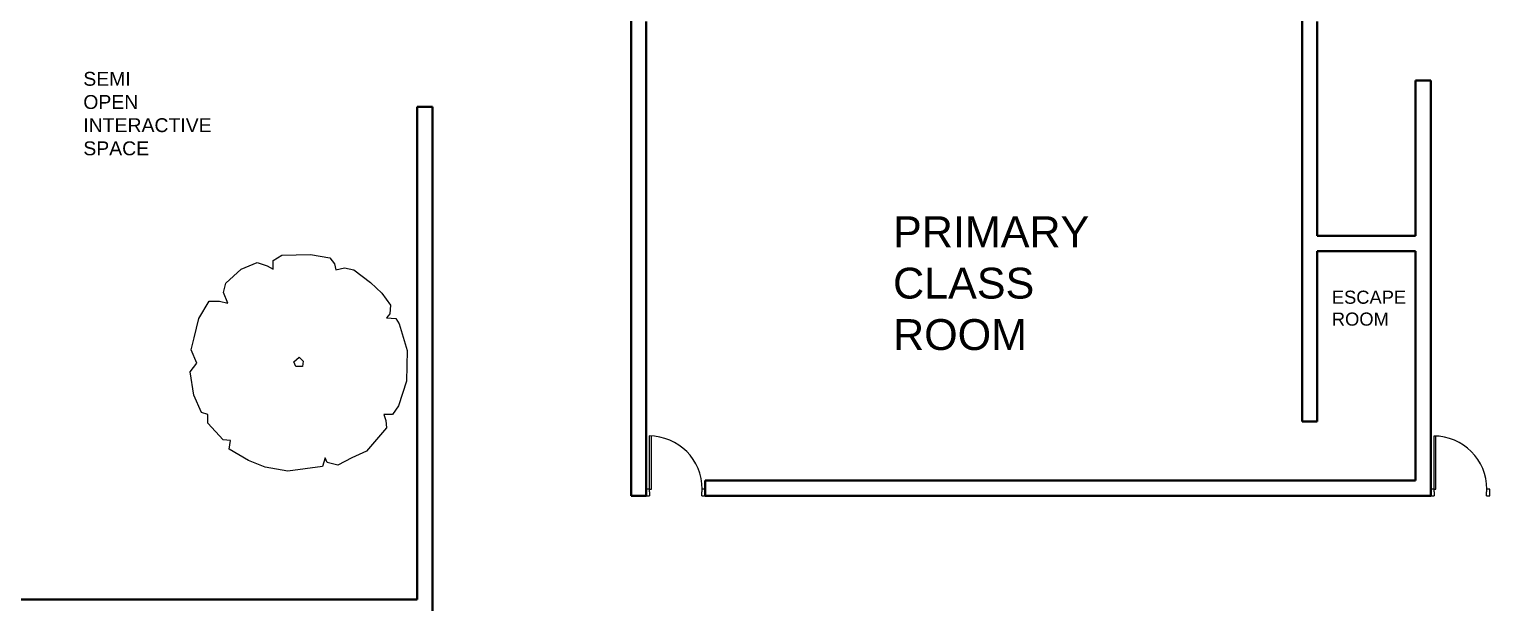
# Model space of a CAD drawing. Header units: inches. Extents: x 24 to 210, y -18 to 73.
# Drawn here: x 49.79 to 72.06, y 12.54 to 21.28 of the extents above; entities that cross this region are included whole.
import ezdxf

# ---------------------------------------------------------------- set-up
doc = ezdxf.new("R2010")
doc.units = ezdxf.units.IN
doc.header["$MEASUREMENT"] = 0
doc.layers.add('door space', color=1, linetype='Continuous')
doc.layers.add('TEXT', color=141, linetype='Continuous')
doc.layers.add('WALL', color=2, linetype='Continuous', lineweight=40)
doc.styles.get("Standard").update_dxf_attribs({"font": 'arial.ttf'})

# ---------------------------------------------------------------- blocks, each defined once
blk = doc.blocks.new('Simple tree 13_cad-block.com')
at = {"color": 0}
for points in [[(-1468, -1499), (-1766, -1175), (-1766, -1008), (-1883, -968), (-2037, -632), (-2103, -179), (-1973, -11), (-2089, 248), (-2025, 481), (-1935, 856), (-1740, 1192), (-1534, 1192), (-1378, 1153), (-1456, 1360), (-1416, 1541), (-1119, 1813), (-809, 1943), (-615, 1878), (-498, 1813), (-498, 1981), (-330, 2085), (227, 2098), (602, 2033), (692, 1917), (718, 1800), (886, 1839), (1068, 1800), (1391, 1555), (1611, 1348), (1779, 1115), (1766, 946), (1701, 868), (1883, 856), (1948, 752), (2102, 235), (2090, -361), (1934, -839), (1818, -1008), (1649, -1008), (1689, -1124), (1701, -1266), (1313, -1719), (1028, -1848), (757, -1991), (550, -1939), (511, -1848), (459, -2017), (-214, -2107), (-653, -2029), (-977, -1900), (-1352, -1681), (-1326, -1512)], [(-58, -76), (-97, 15), (6, 105), (84, 28), (71, -76)]]:
    blk.add_lwpolyline(points, close=True, dxfattribs=at)

msp = doc.modelspace()

# ---------------------------------------------------------------- linework, layer by layer
msp.add_line((55.708, 20.097), (55.708, 20.097))
msp.add_line((55.708, 20.097), (55.708, 20.097))
at = {"layer": 'door space'}
for p, q in [((59.242, 15.078), (59.242, 14.268)), ((59.277, 14.268), (59.277, 15.078)), ((71.203, 15.077), (71.203, 14.267)), ((71.238, 14.267), (71.238, 15.077)), ((59.242, 14.268), (59.197, 14.268)), ((59.197, 14.268), (59.197, 14.168)), ((59.242, 14.268), (59.277, 14.268)), ((59.242, 14.268), (59.242, 14.228)), ((60.097, 14.268), (60.052, 14.268)), ((60.052, 14.228), (60.052, 14.268)), ((60.097, 14.168), (60.097, 14.268)), ((71.203, 14.267), (71.158, 14.267)), ((71.158, 14.267), (71.158, 14.167)), ((71.203, 14.267), (71.238, 14.267)), ((71.203, 14.267), (71.203, 14.227)), ((72.058, 14.267), (72.013, 14.267)), ((72.013, 14.227), (72.013, 14.267)), ((72.058, 14.167), (72.058, 14.267)), ((59.197, 14.168), (59.247, 14.168)), ((59.247, 14.228), (59.242, 14.228)), ((59.247, 14.228), (59.247, 14.168)), ((60.052, 14.228), (60.047, 14.228)), ((60.047, 14.168), (60.047, 14.228)), ((60.047, 14.168), (60.097, 14.168)), ((71.158, 14.167), (71.208, 14.167)), ((71.208, 14.227), (71.203, 14.227)), ((71.208, 14.227), (71.208, 14.167)), ((72.013, 14.227), (72.008, 14.227)), ((72.008, 14.167), (72.008, 14.227)), ((72.008, 14.167), (72.058, 14.167))]:
    msp.add_line(p, q, dxfattribs=at)
for centre in [(59.242, 14.268), (71.203, 14.267)]:
    msp.add_ellipse(centre, major_axis=(-0.573, 0.573), ratio=1, start_param=3.926991, end_param=5.497787, dxfattribs=at)
at = {"layer": 'WALL'}
for p, q in [((58.968, 21.627), (58.968, 14.167)), ((69.198, 15.297), (69.198, 21.627)), ((59.198, 21.397), (59.198, 14.397)), ((69.428, 21.397), (69.428, 18.127)), ((70.928, 20.497), (71.158, 20.497)), ((70.928, 20.497), (70.928, 18.127)), ((71.158, 20.497), (71.158, 14.397)), ((55.708, 20.097), (55.708, 12.587)), ((55.708, 20.097), (55.938, 20.097)), ((55.938, 20.097), (55.938, 14.167)), ((70.928, 18.127), (69.428, 18.127)), ((69.428, 17.897), (69.428, 15.297)), ((69.428, 17.897), (70.928, 17.897)), ((70.928, 17.897), (69.428, 17.897)), ((70.928, 17.897), (70.928, 14.397)), ((69.428, 15.297), (69.198, 15.297)), ((59.198, 14.397), (59.198, 14.167)), ((60.098, 14.397), (70.928, 14.397)), ((60.098, 14.167), (60.098, 14.397)), ((71.158, 14.397), (71.158, 14.167)), ((55.938, 14.167), (55.938, 12.357)), ((58.968, 14.167), (59.198, 14.167)), ((60.098, 14.167), (70.928, 14.167)), ((71.158, 14.167), (70.928, 14.167)), ((46.735, 12.587), (54.056, 12.587)), ((54.056, 12.587), (55.708, 12.587))]:
    msp.add_line(p, q, dxfattribs=at)

# ---------------------------------------------------------------- block references
at = {"layer": 'Defpoints', "xscale": 0.0007859523054717703, "yscale": 0.0007859523054717703, "zscale": 0.0007859523054717703}
msp.add_blockref('Simple tree 13_cad-block.com', (53.9, 16.197), dxfattribs=at)

# ---------------------------------------------------------------- texts
at = {"layer": 'TEXT', "attachment_point": 1}
for s, width, gutter_width, insert, char_height in [('SEMI OPEN INTERACTIVE SPACE', 0.07419, 1.059, (50.616, 20.628), 0.21185), ('PRIMARY CLASS ROOM', 0.01677, 2.35, (62.961, 18.426), 0.47002), ('ESCAPE ROOM', 0.21531, 1, (69.65, 17.293), 0.2)]:
    msp.add_mtext_dynamic_manual_height_columns(s, width=width, gutter_width=gutter_width, heights=[0], dxfattribs=dict(at, insert=insert, char_height=char_height))

doc.saveas('drawing.dxf')
